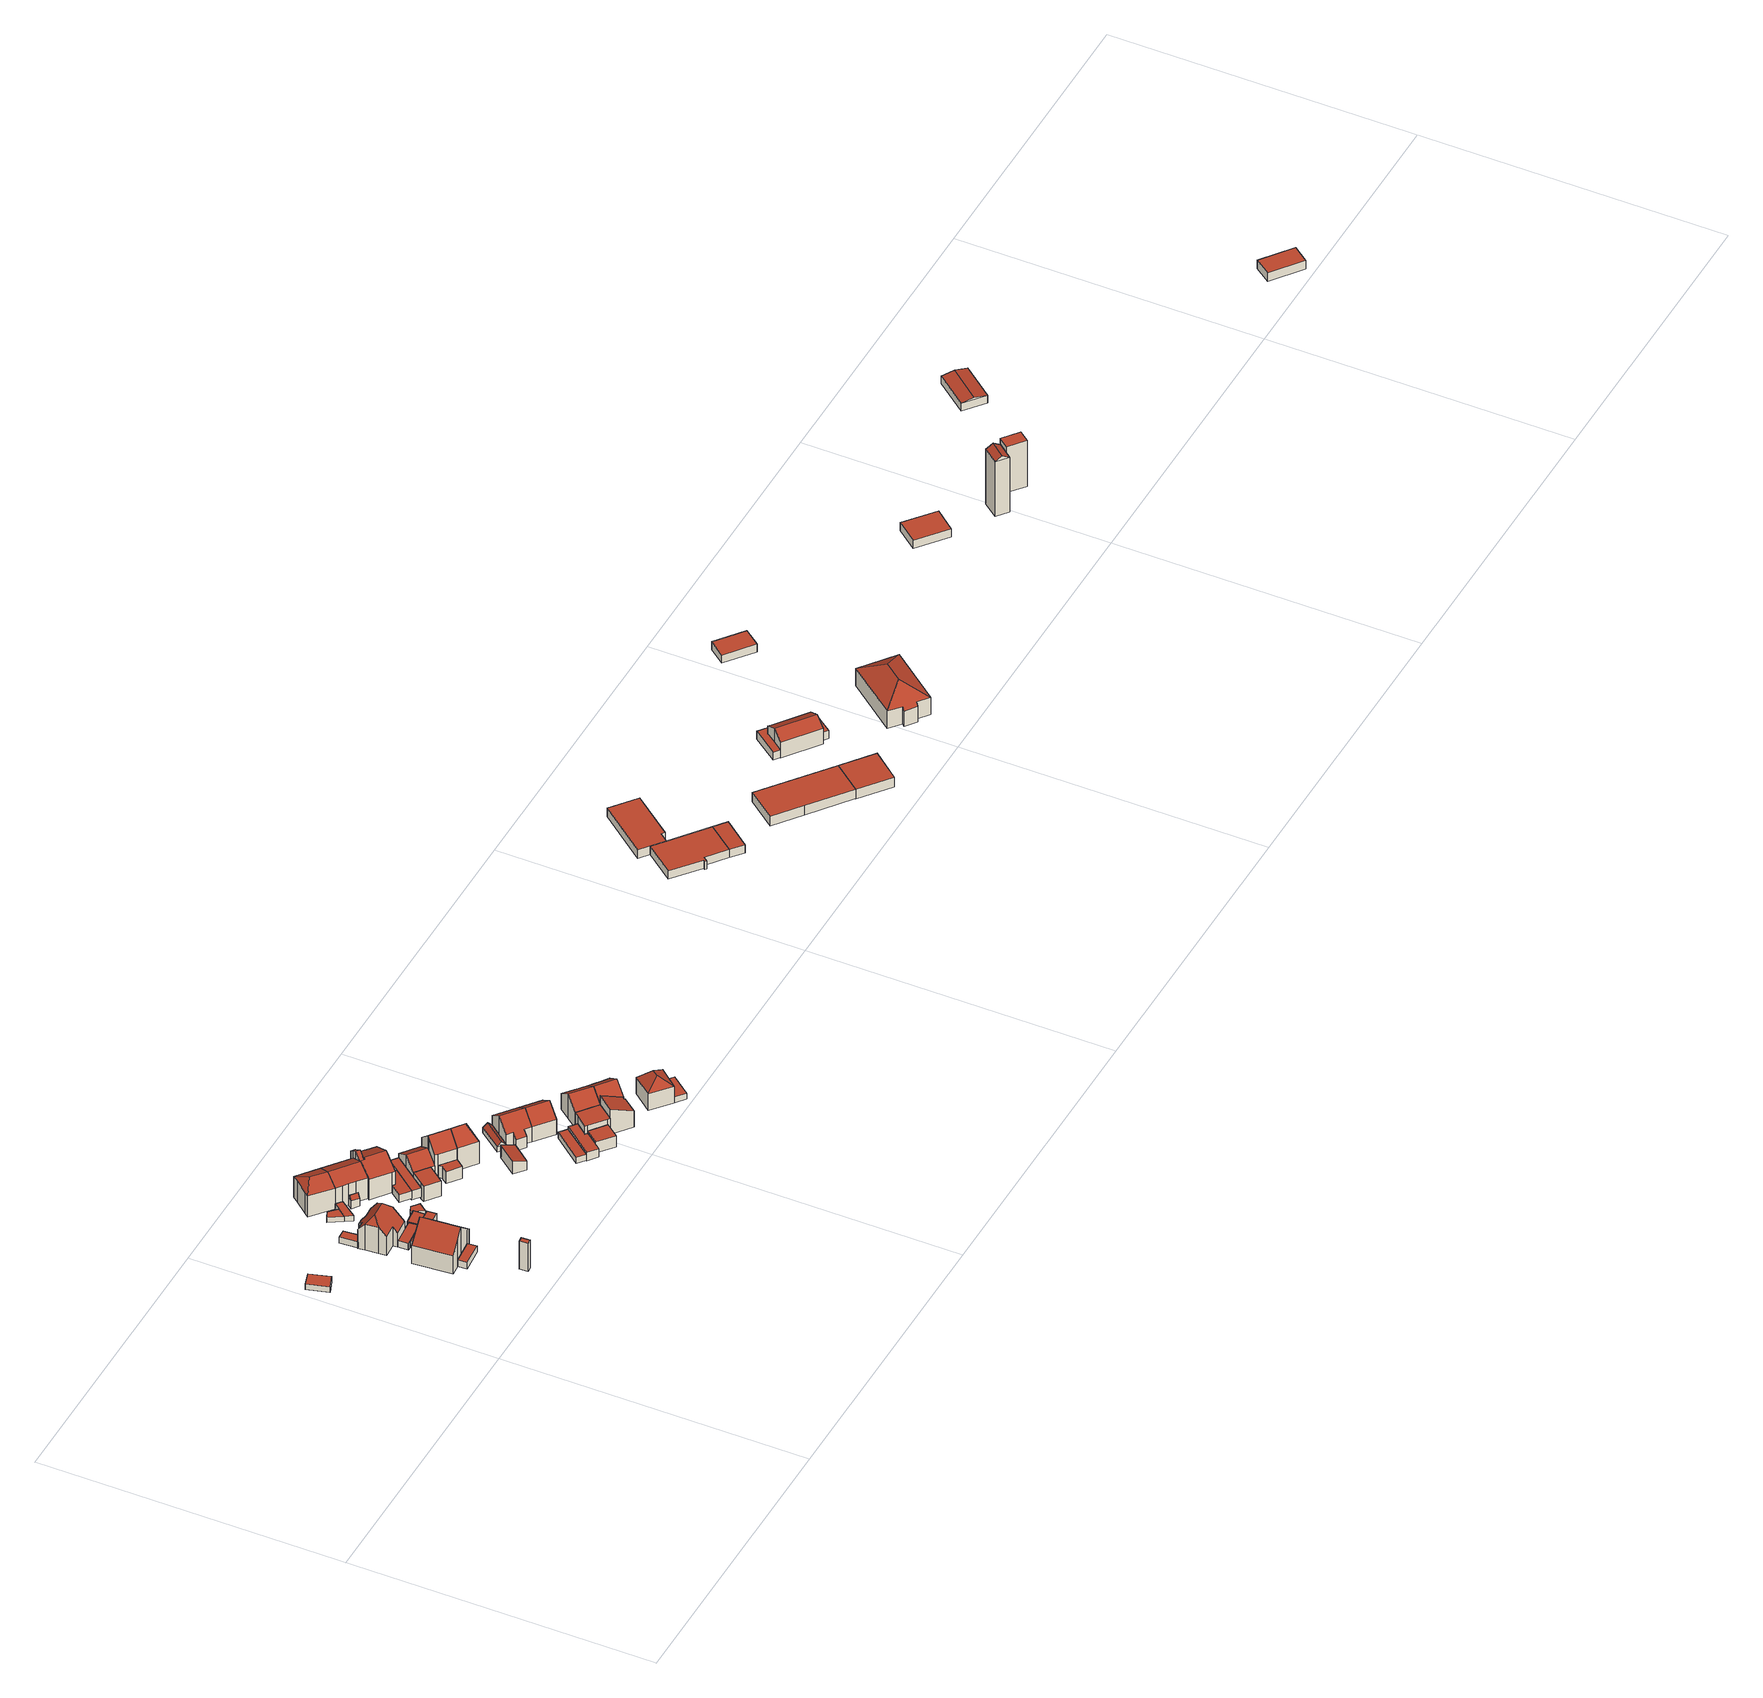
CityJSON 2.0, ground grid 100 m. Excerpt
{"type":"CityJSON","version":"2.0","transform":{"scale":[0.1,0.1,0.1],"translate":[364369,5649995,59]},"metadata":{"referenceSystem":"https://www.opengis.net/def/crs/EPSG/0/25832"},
"CityObjects":{
"building1":{"type":"Building","attributes":{"Geometrietyp2DReferenz":"3000","Gemeindeschluessel":"05315000","function":"51009_1611","roofType":"9999","measuredHeight":2.09},"geometry":[{"type":"Solid","lod":"2","boundaries":[[[[0,1,2,3]],[[1,4,5,2]],[[0,6,4,1]],[[3,7,6,0]],[[2,5,7,3]],[[4,6,7,5]]]],"semantics":{"surfaces":[{"type":"RoofSurface"},{"type":"WallSurface"},{"type":"GroundSurface"}],"values":[[0,1,1,1,1,2]]}}]},
"building2":{"type":"Building","attributes":{"Geometrietyp2DReferenz":"3000","Gemeindeschluessel":"05315000","function":"51009_1610","roofType":"1000","measuredHeight":10.65},"geometry":[{"type":"Solid","lod":"2","boundaries":[[[[8,9,10,11]],[[12,13,9,8]],[[14,15,13,12]],[[11,10,15,14]],[[12,8,11,14]],[[9,13,15,10]]]],"semantics":{"surfaces":[{"type":"WallSurface"},{"type":"RoofSurface"},{"type":"GroundSurface"}],"values":[[0,0,0,0,1,2]]}}]},
"building3":{"type":"Building","attributes":{"Geometrietyp2DReferenz":"3000","Gemeindeschluessel":"05315000","function":"31001_2463","roofType":"1000","measuredHeight":2.38,"storeysAboveGround":1},"address":[{"country":"Germany","locality":"Köln","thoroughfareNumber":"66","thoroughfareName":"Diepeschrather Str."}],"geometry":[{"type":"Solid","lod":"2","boundaries":[[[[16,17,18,19]],[[20,21,17,16]],[[22,23,21,20]],[[19,18,23,22]],[[20,16,19,22]],[[17,21,23,18]]]],"semantics":{"surfaces":[{"type":"WallSurface"},{"type":"RoofSurface"},{"type":"GroundSurface"}],"values":[[0,0,0,0,1,2]]}}]},
"building4":{"type":"Building","attributes":{"Geometrietyp2DReferenz":"3000","Gemeindeschluessel":"05315000","function":"31001_1010","roofType":"3100","measuredHeight":12.57,"storeysAboveGround":2},"address":[{"country":"Germany","locality":"Köln","thoroughfareNumber":"66","thoroughfareName":"Diepeschrather Str."}],"geometry":[{"type":"Solid","lod":"2","boundaries":[[[[24,23,25,26]],[[27,28,23,24]],[[29,30,28,27]],[[31,32,30,29]],[[33,34,32,31]],[[35,36,34,33]],[[37,18,36,35]],[[26,25,18,37]],[[29,27,24,26,31]],[[37,35,33,31,26]],[[23,28,30,32,34,36,18,25]]]],"semantics":{"surfaces":[{"type":"WallSurface"},{"type":"RoofSurface"},{"type":"GroundSurface"}],"values":[[0,0,0,0,0,0,0,0,1,1,2]]}}]},
"building5":{"type":"Building","attributes":{"Geometrietyp2DReferenz":"3000","Gemeindeschluessel":"05315000","function":"31001_2463","roofType":"1000","measuredHeight":2.31,"storeysAboveGround":1},"address":[{"country":"Germany","locality":"Köln","thoroughfareNumber":"68","thoroughfareName":"Diepeschrather Str."}],"geometry":[{"type":"Solid","lod":"2","boundaries":[[[[38,39,40,41]],[[42,43,39,38]],[[44,45,43,42]],[[41,40,45,44]],[[42,38,41,44]],[[39,43,45,40]]]],"semantics":{"surfaces":[{"type":"WallSurface"},{"type":"RoofSurface"},{"type":"GroundSurface"}],"values":[[0,0,0,0,1,2]]}}]},
"building6":{"type":"Building","attributes":{"Geometrietyp2DReferenz":"3000","Gemeindeschluessel":"05315000","function":"31001_1120","roofType":"3300","measuredHeight":12.28,"storeysAboveGround":2},"address":[{"country":"Germany","locality":"Köln","thoroughfareNumber":"68","thoroughfareName":"Diepeschrather Str."}],"geometry":[{"type":"Solid","lod":"2","boundaries":[[[[46,47,48,49]],[[50,51,47,46]],[[52,53,51,50]],[[54,55,53,52]],[[56,57,55,54]],[[58,59,57,56]],[[60,61,59,58]],[[62,63,61,60]],[[64,65,63,62]],[[66,67,65,64]],[[68,69,67,66]],[[70,43,69,68]],[[71,39,43,70]],[[72,73,39,71]],[[74,75,73,72]],[[76,77,75,74]],[[78,79,77,76]],[[80,81,79,78]],[[82,83,81,80]],[[49,48,83,82]],[[84,46,49,82,80,78,76,74,72,71,70,68,66,85]],[[66,64,85]],[[85,64,62,60,58,56,54,84]],[[54,52,50,46,84]],[[47,51,53,55,57,59,61,63,65,67,69,43,39,73,75,77,79,81,83,48]]]],"semantics":{"surfaces":[{"type":"WallSurface"},{"type":"RoofSurface"},{"type":"GroundSurface"}],"values":[[0,0,0,0,0,0,0,0,0,0,0,0,0,0,0,0,0,0,0,0,1,1,1,1,2]]}}]},
"building7":{"type":"Building","attributes":{"Geometrietyp2DReferenz":"3000","Gemeindeschluessel":"05315000","function":"51009_1611","roofType":"1000","measuredHeight":2.48},"geometry":[{"type":"Solid","lod":"2","boundaries":[[[[86,87,57,88]],[[89,90,87,86]],[[91,92,90,89]],[[93,94,92,91]],[[95,96,94,93]],[[97,59,96,95]],[[88,57,59,97]],[[95,93,91,89,86,88,97]],[[87,90,92,94,96,59,57]]]],"semantics":{"surfaces":[{"type":"WallSurface"},{"type":"RoofSurface"},{"type":"GroundSurface"}],"values":[[0,0,0,0,0,0,0,1,2]]}}]},
"building8":{"type":"Building","attributes":{"Geometrietyp2DReferenz":"3000","Gemeindeschluessel":"05315000","function":"51009_1611","roofType":"1000","measuredHeight":2.52},"geometry":[{"type":"Solid","lod":"2","boundaries":[[[[98,99,90,89]],[[100,101,99,98]],[[102,103,101,100]],[[91,92,103,102]],[[89,90,92,91]],[[102,100,98,89,91]],[[99,101,103,92,90]]]],"semantics":{"surfaces":[{"type":"WallSurface"},{"type":"RoofSurface"},{"type":"GroundSurface"}],"values":[[0,0,0,0,0,1,2]]}}]},
"building9":{"type":"Building","attributes":{"Geometrietyp2DReferenz":"3000","Gemeindeschluessel":"05315000","function":"31001_1110","roofType":"1000","measuredHeight":1.98},"address":[{"country":"Germany","locality":"Köln","thoroughfareNumber":"89","thoroughfareName":"Waltherstr."}],"geometry":[{"type":"Solid","lod":"2","boundaries":[[[[104,105,106,107]],[[108,109,105,104]],[[110,111,109,108]],[[107,106,111,110]],[[108,104,107,110]],[[105,109,111,106]]]],"semantics":{"surfaces":[{"type":"WallSurface"},{"type":"RoofSurface"},{"type":"GroundSurface"}],"values":[[0,0,0,0,1,2]]}}]},
"building10":{"type":"Building","attributes":{"Geometrietyp2DReferenz":"3000","Gemeindeschluessel":"05315000","function":"31001_2463","roofType":"1000","measuredHeight":2.69,"storeysAboveGround":1},"address":[{"country":"Germany","locality":"Köln","thoroughfareNumber":"68","thoroughfareName":"Diepeschrather Str."}],"geometry":[{"type":"Solid","lod":"2","boundaries":[[[[112,113,114,115]],[[116,90,113,112]],[[117,118,90,116]],[[115,114,118,117]],[[116,112,115,117]],[[113,90,118,114]]]],"semantics":{"surfaces":[{"type":"WallSurface"},{"type":"RoofSurface"},{"type":"GroundSurface"}],"values":[[0,0,0,0,1,2]]}}]},
"building11":{"type":"Building","attributes":{"Geometrietyp2DReferenz":"3000","Gemeindeschluessel":"05315000","function":"31001_2463","roofType":"1000","measuredHeight":2.69,"storeysAboveGround":1},"address":[{"country":"Germany","locality":"Köln","thoroughfareNumber":"66","thoroughfareName":"Diepeschrather Str."}],"geometry":[{"type":"Solid","lod":"2","boundaries":[[[[119,120,113,112]],[[121,122,120,119]],[[123,124,122,121]],[[116,90,124,123]],[[112,113,90,116]],[[123,121,119,112,116]],[[120,122,124,90,113]]]],"semantics":{"surfaces":[{"type":"WallSurface"},{"type":"RoofSurface"},{"type":"GroundSurface"}],"values":[[0,0,0,0,0,1,2]]}}]},
"building12":{"type":"Building","attributes":{"Geometrietyp2DReferenz":"3000","Gemeindeschluessel":"05315000","function":"31001_2000","roofType":"1000","measuredHeight":2.08},"address":[{"country":"Germany","locality":"Köln","thoroughfareNumber":"87","thoroughfareName":"Waltherstr."}],"geometry":[{"type":"Solid","lod":"2","boundaries":[[[[125,126,105,127]],[[128,129,126,125]],[[130,131,129,128]],[[132,109,131,130]],[[127,105,109,132]],[[130,128,125,127,132]],[[126,129,131,109,105]]]],"semantics":{"surfaces":[{"type":"WallSurface"},{"type":"RoofSurface"},{"type":"GroundSurface"}],"values":[[0,0,0,0,0,1,2]]}}]},
"building13":{"type":"Building","attributes":{"Geometrietyp2DReferenz":"3000","Gemeindeschluessel":"05315000","function":"31001_2000","roofType":"1000","measuredHeight":2.44},"address":[{"country":"Germany","locality":"Köln","thoroughfareNumber":"85","thoroughfareName":"Waltherstr."}],"geometry":[{"type":"Solid","lod":"2","boundaries":[[[[133,134,135,136]],[[137,138,134,133]],[[139,140,138,137]],[[141,142,140,139]],[[136,135,142,141]],[[139,137,133,136,141]],[[134,138,140,142,135]]]],"semantics":{"surfaces":[{"type":"WallSurface"},{"type":"RoofSurface"},{"type":"GroundSurface"}],"values":[[0,0,0,0,0,1,2]]}}]},
"building14":{"type":"Building","attributes":{"Geometrietyp2DReferenz":"3000","Gemeindeschluessel":"05315000","function":"31001_1010","roofType":"5000","measuredHeight":10.4,"storeysAboveGround":2},"address":[{"country":"Germany","locality":"Köln","thoroughfareNumber":"89","thoroughfareName":"Waltherstr."}],"geometry":[{"type":"Solid","lod":"2","boundaries":[[[[143,144,145,146]],[[147,148,144,143]],[[149,150,148,147]],[[151,152,150,149]],[[153,154,152,151]],[[155,126,154,153]],[[146,145,126,155]],[[153,151,149,156]],[[149,147,143,146,156]],[[146,155,153,156]],[[144,148,150,152,154,126,145]]]],"semantics":{"surfaces":[{"type":"WallSurface"},{"type":"RoofSurface"},{"type":"GroundSurface"}],"values":[[0,0,0,0,0,0,0,1,1,1,2]]}}]},
"building15":{"type":"Building","attributes":{"Gemeindeschluessel":"05315000","Geometrietyp2DReferenz":"3000","function":"31001_1010"},"address":[{"country":"Germany","locality":"Köln","thoroughfareNumber":"87","thoroughfareName":"Waltherstr."}],"children":["building15-1","building15-2"]},
"building15-1":{"type":"BuildingPart","attributes":{"roofType":"3100","measuredHeight":10.4,"storeysAboveGround":2},"parents":["building15"],"geometry":[{"type":"MultiSurface","lod":"2","boundaries":[[[157,158,159,160]],[[161,162,158,157]],[[163,129,164,165]],[[155,126,129,163]],[[153,154,126,155]],[[151,152,154,153]],[[166,167,152,151]],[[160,159,167,166]],[[155,163,165,161,157,160,153]],[[166,151,153,160]],[[158,162,164,129,126,154,152,167,159]],[[161,165,168,169]],[[164,162,169,168]]],"semantics":{"surfaces":[{"type":"WallSurface"},{"type":"RoofSurface"},{"type":"GroundSurface"},{"type":"ClosureSurface"}],"values":[0,0,0,0,0,0,0,0,1,1,2,0,3]}}]},
"building15-2":{"type":"BuildingPart","attributes":{"roofType":"3100","measuredHeight":4.58,"storeysAboveGround":2},"address":[{"country":"Germany","locality":"Köln","thoroughfareNumber":"87","thoroughfareName":"Waltherstr."}],"parents":["building15"],"geometry":[{"type":"Solid","lod":"2","boundaries":[[[[170,171,162,169]],[[172,173,171,170]],[[168,164,173,172]],[[169,174,170]],[[172,175,168]],[[168,175,174,169]],[[170,174,175,172]],[[162,171,173,164]],[[168,169,162,164]]]],"semantics":{"surfaces":[{"type":"WallSurface"},{"type":"RoofSurface"},{"type":"GroundSurface"},{"type":"ClosureSurface"}],"values":[[0,0,0,0,0,1,1,2,3]]}}]},
"building16":{"type":"Building","attributes":{"Geometrietyp2DReferenz":"3000","Gemeindeschluessel":"05315000","function":"31001_2000","roofType":"1000","measuredHeight":2.82,"storeysAboveGround":1},"address":[{"country":"Germany","locality":"Köln","thoroughfareNumber":"85","thoroughfareName":"Waltherstr."}],"geometry":[{"type":"Solid","lod":"2","boundaries":[[[[176,177,178,179]],[[180,181,177,176]],[[182,183,181,180]],[[184,185,183,182]],[[186,187,185,184]],[[179,178,187,186]],[[184,182,180,176,179,186]],[[177,181,183,185,187,178]]]],"semantics":{"surfaces":[{"type":"WallSurface"},{"type":"RoofSurface"},{"type":"GroundSurface"}],"values":[[0,0,0,0,0,0,1,2]]}}]},
"building17":{"type":"Building","attributes":{"Gemeindeschluessel":"05315000","Geometrietyp2DReferenz":"3000","function":"31001_1010"},"address":[{"country":"Germany","locality":"Köln","thoroughfareNumber":"85","thoroughfareName":"Waltherstr."}],"children":["building17-1","building17-2"]},
"building17-1":{"type":"BuildingPart","attributes":{"roofType":"3100","measuredHeight":10.96,"storeysAboveGround":2},"parents":["building17"],"geometry":[{"type":"MultiSurface","lod":"2","boundaries":[[[188,189,190,191]],[[192,193,189,188]],[[194,158,193,192]],[[195,159,158,194]],[[196,197,198,199]],[[200,201,197,196]],[[202,203,201,200]],[[204,205,203,202]],[[206,207,205,204]],[[208,209,207,206]],[[191,190,209,208]],[[210,195,194,192,188,191,208,206,211]],[[204,202,200,196,199,211,206]],[[189,193,158,159,212,213,198,197,201,203,205,207,209,190]],[[214,215,212,159]],[[195,210,216,217]],[[217,216,215,214]],[[210,211,218,216]],[[219,213,212,215]],[[218,219,215,216]],[[219,220,221,198,213]],[[211,222,218]],[[218,222,223,220,219]],[[223,199,221,220]]],"semantics":{"surfaces":[{"type":"WallSurface"},{"type":"RoofSurface"},{"type":"GroundSurface"},{"type":"ClosureSurface"}],"values":[0,0,0,0,0,0,0,0,0,0,0,1,1,2,0,0,3,0,0,3,0,0,3,3]}}]},
"building17-2":{"type":"BuildingPart","attributes":{"roofType":"3100","measuredHeight":11.44,"storeysAboveGround":2},"address":[{"country":"Germany","locality":"Köln","thoroughfareNumber":"85","thoroughfareName":"Waltherstr."}],"parents":["building17"],"geometry":[{"type":"MultiSurface","lod":"2","boundaries":[[[224,225,214,217]],[[226,227,225,224]],[[228,229,227,226]],[[230,221,229,228]],[[217,216,231,224]],[[230,228,226,224,231]],[[215,214,225,227,229,221,220]],[[231,222,223]],[[218,216,215,219]],[[223,222,218,219,220]],[[216,217,214,215]],[[231,223,199,230]],[[199,223,220,221]]],"semantics":{"surfaces":[{"type":"WallSurface"},{"type":"RoofSurface"},{"type":"GroundSurface"},{"type":"ClosureSurface"}],"values":[0,0,0,0,1,1,2,0,3,3,3,0,3]}}]},
"building18":{"type":"Building","attributes":{"Geometrietyp2DReferenz":"3000","Gemeindeschluessel":"05315000","function":"31001_2463","roofType":"1000","measuredHeight":3.34,"storeysAboveGround":1},"address":[{"country":"Germany","locality":"Köln","thoroughfareNumber":"83","thoroughfareName":"Waltherstr."}],"geometry":[{"type":"Solid","lod":"2","boundaries":[[[[232,233,234,182]],[[235,236,233,232]],[[237,238,236,235]],[[184,239,238,237]],[[182,234,239,184]],[[237,235,232,182,184]],[[233,236,238,239,234]]]],"semantics":{"surfaces":[{"type":"WallSurface"},{"type":"RoofSurface"},{"type":"GroundSurface"}],"values":[[0,0,0,0,0,1,2]]}}]},
"building19":{"type":"Building","attributes":{"Gemeindeschluessel":"05315000","Geometrietyp2DReferenz":"3000","function":"31001_1010"},"address":[{"country":"Germany","locality":"Köln","thoroughfareNumber":"83","thoroughfareName":"Waltherstr."}],"children":["building19-1","building19-2"]},
"building19-1":{"type":"BuildingPart","attributes":{"roofType":"3100","measuredHeight":8.82,"storeysAboveGround":1},"parents":["building19"],"geometry":[{"type":"Solid","lod":"2","boundaries":[[[[240,241,242,243]],[[244,245,246,247]],[[248,249,245,244]],[[250,251,249,248]],[[252,253,251,250]],[[254,255,253,252]],[[256,257,255,254]],[[243,242,257,256]],[[247,240,243,256,254,244]],[[252,250,248,244,254]],[[241,246,245,249,251,253,255,257,242]],[[240,247,246,241]]]],"semantics":{"surfaces":[{"type":"WallSurface"},{"type":"RoofSurface"},{"type":"GroundSurface"},{"type":"ClosureSurface"}],"values":[[0,0,0,0,0,0,0,0,1,1,2,3]]}}]},
"building19-2":{"type":"BuildingPart","attributes":{"roofType":"1000","measuredHeight":5.78,"storeysAboveGround":1},"parents":["building19"],"geometry":[{"type":"MultiSurface","lod":"2","boundaries":[[[258,259,260,261]],[[262,246,259,258]],[[263,264,241,265]],[[261,260,264,263]],[[265,262,258,261,263]],[[259,246,241,264,260]],[[262,265,240,247]],[[241,246,247,240]]],"semantics":{"surfaces":[{"type":"WallSurface"},{"type":"RoofSurface"},{"type":"GroundSurface"},{"type":"ClosureSurface"}],"values":[0,0,0,0,1,2,0,3]}}]},
"building20":{"type":"Building","attributes":{"Gemeindeschluessel":"05315000","Geometrietyp2DReferenz":"3000","function":"31001_1010"},"address":[{"country":"Germany","locality":"Köln","thoroughfareNumber":"81","thoroughfareName":"Waltherstr."}],"children":["building20-1","building20-2"]},
"building20-1":{"type":"BuildingPart","attributes":{"roofType":"3100","measuredHeight":12.65,"storeysAboveGround":2},"parents":["building20"],"geometry":[{"type":"MultiSurface","lod":"2","boundaries":[[[266,267,268,269]],[[270,271,267,266]],[[272,273,271,270]],[[274,275,273,272]],[[276,277,275,274]],[[278,279,277,276]],[[280,281,279,278]],[[270,266,269,280,278,272]],[[276,274,272,278]],[[267,271,273,275,277,279,281,268]],[[280,269,282,283]],[[268,281,283,282]]],"semantics":{"surfaces":[{"type":"WallSurface"},{"type":"RoofSurface"},{"type":"GroundSurface"},{"type":"ClosureSurface"}],"values":[0,0,0,0,0,0,0,1,1,2,0,3]}}]},
"building20-2":{"type":"BuildingPart","attributes":{"roofType":"1000","measuredHeight":4.55,"storeysAboveGround":2},"address":[{"country":"Germany","locality":"Köln","thoroughfareNumber":"81","thoroughfareName":"Waltherstr."}],"parents":["building20"],"geometry":[{"type":"Solid","lod":"2","boundaries":[[[[282,268,284,285]],[[286,287,281,283]],[[288,289,287,286]],[[285,284,289,288]],[[286,283,282,285,288]],[[268,281,287,289,284]],[[282,283,281,268]]]],"semantics":{"surfaces":[{"type":"WallSurface"},{"type":"RoofSurface"},{"type":"GroundSurface"},{"type":"ClosureSurface"}],"values":[[0,0,0,0,1,2,3]]}}]},
"building21":{"type":"Building","attributes":{"Geometrietyp2DReferenz":"3000","Gemeindeschluessel":"05315000","function":"31001_1010","roofType":"5000","measuredHeight":12.38,"storeysAboveGround":2},"address":[{"country":"Germany","locality":"Köln","thoroughfareNumber":"79","thoroughfareName":"Waltherstr."}],"geometry":[{"type":"Solid","lod":"2","boundaries":[[[[290,291,292,276]],[[293,294,291,290]],[[280,295,294,293]],[[276,292,295,280]],[[290,296,293]],[[280,278,276]],[[276,278,296,290]],[[293,296,278,280]],[[291,294,295,292]]]],"semantics":{"surfaces":[{"type":"WallSurface"},{"type":"RoofSurface"},{"type":"GroundSurface"}],"values":[[0,0,0,0,1,0,1,1,2]]}}]},
"building22":{"type":"Building","attributes":{"Geometrietyp2DReferenz":"3000","Gemeindeschluessel":"05315000","function":"31001_1110","roofType":"2100","measuredHeight":4.84,"storeysAboveGround":1},"address":[{"country":"Germany","locality":"Köln","thoroughfareNumber":"77","thoroughfareName":"Waltherstr."}],"geometry":[{"type":"Solid","lod":"2","boundaries":[[[[297,298,299,300]],[[301,302,298,297]],[[303,304,302,301]],[[300,299,304,303]],[[301,297,300,303]],[[298,302,304,299]]]],"semantics":{"surfaces":[{"type":"WallSurface"},{"type":"RoofSurface"},{"type":"GroundSurface"}],"values":[[0,0,0,0,1,2]]}}]},
"building23":{"type":"Building","attributes":{"Geometrietyp2DReferenz":"3000","Gemeindeschluessel":"05315000","function":"51009_1611","roofType":"3100","measuredHeight":3.31},"geometry":[{"type":"Solid","lod":"2","boundaries":[[[[305,306,307,308]],[[309,310,306,305]],[[311,312,310,309]],[[308,307,312,311]],[[305,313,309]],[[311,314,308]],[[308,314,313,305]],[[309,313,314,311]],[[306,310,312,307]]]],"semantics":{"surfaces":[{"type":"WallSurface"},{"type":"RoofSurface"},{"type":"GroundSurface"}],"values":[[0,0,0,0,0,0,1,1,2]]}}]},
"building24":{"type":"Building","attributes":{"Geometrietyp2DReferenz":"3000","Gemeindeschluessel":"05315000","function":"31001_2463","roofType":"1000","measuredHeight":2.31,"storeysAboveGround":1},"address":[{"country":"Germany","locality":"Köln","thoroughfareNumber":"75","thoroughfareName":"Waltherstr."}],"geometry":[{"type":"Solid","lod":"2","boundaries":[[[[315,316,317,318]],[[319,320,316,315]],[[321,322,320,319]],[[318,317,322,321]],[[319,315,318,321]],[[316,320,322,317]]]],"semantics":{"surfaces":[{"type":"WallSurface"},{"type":"RoofSurface"},{"type":"GroundSurface"}],"values":[[0,0,0,0,1,2]]}}]},
"building25":{"type":"Building","attributes":{"Geometrietyp2DReferenz":"3000","Gemeindeschluessel":"05315000","function":"31001_2463","roofType":"1000","measuredHeight":3.23,"storeysAboveGround":1},"address":[{"country":"Germany","locality":"Köln","thoroughfareNumber":"73","thoroughfareName":"Waltherstr."}],"geometry":[{"type":"Solid","lod":"2","boundaries":[[[[323,324,325,326]],[[327,328,324,323]],[[329,330,328,327]],[[331,332,330,329]],[[333,334,332,331]],[[335,336,334,333]],[[326,325,336,335]],[[333,331,329,327,323,326,335]],[[324,328,330,332,334,336,325]]]],"semantics":{"surfaces":[{"type":"WallSurface"},{"type":"RoofSurface"},{"type":"GroundSurface"}],"values":[[0,0,0,0,0,0,0,1,2]]}}]},
"building26":{"type":"Building","attributes":{"Geometrietyp2DReferenz":"3000","Gemeindeschluessel":"05315000","function":"31001_1010","roofType":"3100","measuredHeight":9.19,"storeysAboveGround":1},"address":[{"country":"Germany","locality":"Köln","thoroughfareNumber":"77","thoroughfareName":"Waltherstr."}],"geometry":[{"type":"Solid","lod":"2","boundaries":[[[[337,338,339,340]],[[341,306,338,337]],[[342,343,306,341]],[[344,307,343,342]],[[345,346,307,344]],[[347,348,346,345]],[[349,350,348,347]],[[351,352,350,349]],[[353,354,352,351]],[[340,339,354,353]],[[341,337,340,353,351,349,347,342]],[[345,344,342,347]],[[338,306,343,307,346,348,350,352,354,339]]]],"semantics":{"surfaces":[{"type":"WallSurface"},{"type":"RoofSurface"},{"type":"GroundSurface"}],"values":[[0,0,0,0,0,0,0,0,0,0,1,1,2]]}}]},
"building27":{"type":"Building","attributes":{"Geometrietyp2DReferenz":"3000","Gemeindeschluessel":"05315000","function":"51009_1610","roofType":"1000","measuredHeight":4.24},"geometry":[{"type":"Solid","lod":"2","boundaries":[[[[355,356,357,358]],[[359,360,356,355]],[[361,362,360,359]],[[358,357,362,361]],[[359,355,358,361]],[[356,360,362,357]]]],"semantics":{"surfaces":[{"type":"WallSurface"},{"type":"RoofSurface"},{"type":"GroundSurface"}],"values":[[0,0,0,0,1,2]]}}]},
"building28":{"type":"Building","attributes":{"Geometrietyp2DReferenz":"3000","Gemeindeschluessel":"05315000","function":"31001_1010","roofType":"3100","measuredHeight":9.2,"storeysAboveGround":1},"address":[{"country":"Germany","locality":"Köln","thoroughfareNumber":"75","thoroughfareName":"Waltherstr."}],"geometry":[{"type":"Solid","lod":"2","boundaries":[[[[363,364,346,345]],[[365,366,364,363]],[[349,350,366,365]],[[345,346,350,349]],[[363,367,365]],[[349,347,345]],[[345,347,367,363]],[[365,367,347,349]],[[364,366,350,346]]]],"semantics":{"surfaces":[{"type":"WallSurface"},{"type":"RoofSurface"},{"type":"GroundSurface"}],"values":[[0,0,0,0,0,0,1,1,2]]}}]},
"building29":{"type":"Building","attributes":{"Gemeindeschluessel":"05315000","Geometrietyp2DReferenz":"3000","function":"31001_1010"},"address":[{"country":"Germany","locality":"Köln","thoroughfareNumber":"73","thoroughfareName":"Waltherstr."}],"children":["building29-1","building29-2"]},
"building29-1":{"type":"BuildingPart","attributes":{"roofType":"3100","measuredHeight":9.28,"storeysAboveGround":2},"parents":["building29"],"geometry":[{"type":"Solid","lod":"2","boundaries":[[[[368,369,370,371]],[[372,373,369,368]],[[374,375,376,377]],[[378,379,375,374]],[[380,381,379,378]],[[382,383,381,380]],[[371,370,383,382]],[[377,372,368,374]],[[371,382,380,378,374,368]],[[369,373,376,375,379,381,383,370]],[[377,376,373,372]]]],"semantics":{"surfaces":[{"type":"WallSurface"},{"type":"RoofSurface"},{"type":"GroundSurface"},{"type":"ClosureSurface"}],"values":[[0,0,0,0,0,0,0,1,1,2,3]]}}]},
"building29-2":{"type":"BuildingPart","attributes":{"roofType":"1000","measuredHeight":6.14,"storeysAboveGround":2},"address":[{"country":"Germany","locality":"Köln","thoroughfareNumber":"73","thoroughfareName":"Waltherstr."}],"parents":["building29"],"geometry":[{"type":"MultiSurface","lod":"2","boundaries":[[[377,384,385,386]],[[387,388,389,372]],[[390,356,388,387]],[[391,357,356,390]],[[392,393,357,391]],[[386,385,393,392]],[[391,390,387,372,377,386,392]],[[384,389,388,356,357,393,385]],[[376,373,389,384]],[[373,376,377,372]]],"semantics":{"surfaces":[{"type":"WallSurface"},{"type":"RoofSurface"},{"type":"GroundSurface"},{"type":"ClosureSurface"}],"values":[0,0,0,0,0,0,1,2,0,3]}}]},
"building30":{"type":"Building","attributes":{"Geometrietyp2DReferenz":"3000","Gemeindeschluessel":"05315000","function":"31001_1010","roofType":"2100","measuredHeight":9.54,"storeysAboveGround":2},"address":[{"country":"Germany","locality":"Köln","thoroughfareNumber":"71","thoroughfareName":"Waltherstr."}],"geometry":[{"type":"Solid","lod":"2","boundaries":[[[[394,395,396,397]],[[398,399,395,394]],[[400,401,399,398]],[[402,403,401,400]],[[404,405,403,402]],[[397,396,405,404]],[[402,400,398,394,397,404]],[[395,399,401,403,405,396]]]],"semantics":{"surfaces":[{"type":"WallSurface"},{"type":"RoofSurface"},{"type":"GroundSurface"}],"values":[[0,0,0,0,0,0,1,2]]}}]},
"building31":{"type":"Building","attributes":{"Geometrietyp2DReferenz":"3000","Gemeindeschluessel":"05315000","function":"31001_1010","roofType":"3100","measuredHeight":9.23,"storeysAboveGround":2},"address":[{"country":"Germany","locality":"Köln","thoroughfareNumber":"71","thoroughfareName":"Waltherstr."}],"geometry":[{"type":"Solid","lod":"2","boundaries":[[[[406,407,408,409]],[[410,411,407,406]],[[372,373,411,410]],[[368,369,373,372]],[[371,370,369,368]],[[412,413,370,371]],[[414,415,413,412]],[[416,417,415,414]],[[409,408,417,416]],[[372,410,406,409,368]],[[416,414,412,371,368,409]],[[407,411,373,369,370,413,415,417,408]]]],"semantics":{"surfaces":[{"type":"WallSurface"},{"type":"RoofSurface"},{"type":"GroundSurface"}],"values":[[0,0,0,0,0,0,0,0,0,1,1,2]]}}]},
"building32":{"type":"Building","attributes":{"Geometrietyp2DReferenz":"3000","Gemeindeschluessel":"05315000","function":"31001_1010","roofType":"3200","measuredHeight":9.74,"storeysAboveGround":2},"address":[{"country":"Germany","locality":"Köln","thoroughfareNumber":"69","thoroughfareName":"Waltherstr."}],"geometry":[{"type":"Solid","lod":"2","boundaries":[[[[418,419,420,421]],[[422,423,419,418]],[[424,425,423,422]],[[421,420,425,424]],[[418,426,422]],[[424,427,421]],[[421,427,426,418]],[[422,426,427,424]],[[419,423,425,420]]]],"semantics":{"surfaces":[{"type":"WallSurface"},{"type":"RoofSurface"},{"type":"GroundSurface"}],"values":[[0,0,0,0,1,1,1,1,2]]}}]},
"building33":{"type":"Building","attributes":{"Geometrietyp2DReferenz":"3000","Gemeindeschluessel":"05315000","function":"31001_2463","roofType":"1000","measuredHeight":2.21,"storeysAboveGround":1},"address":[{"country":"Germany","locality":"Köln","thoroughfareNumber":"69","thoroughfareName":"Waltherstr."}],"geometry":[{"type":"Solid","lod":"2","boundaries":[[[[428,429,420,430]],[[431,432,429,428]],[[433,419,432,431]],[[430,420,419,433]],[[431,428,430,433]],[[429,432,419,420]]]],"semantics":{"surfaces":[{"type":"WallSurface"},{"type":"RoofSurface"},{"type":"GroundSurface"}],"values":[[0,0,0,0,1,2]]}}]},
"building34":{"type":"Building","attributes":{"Geometrietyp2DReferenz":"3000","Gemeindeschluessel":"05315000","function":"31001_2010","roofType":"1000","measuredHeight":3.09,"storeysAboveGround":1},"address":[{"country":"Germany","locality":"Köln","thoroughfareNumber":"80","thoroughfareName":"Waltherstr."}],"geometry":[{"type":"Solid","lod":"2","boundaries":[[[[434,435,436,437]],[[438,439,435,434]],[[440,441,439,438]],[[442,443,441,440]],[[444,445,443,442]],[[446,447,445,444]],[[448,449,447,446]],[[450,451,449,448]],[[452,453,451,450]],[[437,436,453,452]],[[450,448,446,444,442,440,438,434,437,452]],[[435,439,441,443,445,447,449,451,453,436]]]],"semantics":{"surfaces":[{"type":"WallSurface"},{"type":"RoofSurface"},{"type":"GroundSurface"}],"values":[[0,0,0,0,0,0,0,0,0,0,1,2]]}}]},
"building35":{"type":"Building","attributes":{"Geometrietyp2DReferenz":"3000","Gemeindeschluessel":"05315000","function":"31001_2000","roofType":"1000","measuredHeight":3.04},"address":[{"country":"Germany","locality":"Köln","thoroughfareNumber":"80","thoroughfareName":"Waltherstr."}],"geometry":[{"type":"Solid","lod":"2","boundaries":[[[[454,455,441,440]],[[456,457,455,454]],[[442,443,457,456]],[[440,441,443,442]],[[456,454,440,442]],[[455,457,443,441]]]],"semantics":{"surfaces":[{"type":"WallSurface"},{"type":"RoofSurface"},{"type":"GroundSurface"}],"values":[[0,0,0,0,1,2]]}}]},
"building36":{"type":"Building","attributes":{"Geometrietyp2DReferenz":"3000","Gemeindeschluessel":"05315000","function":"31001_2010","roofType":"1000","measuredHeight":3.28,"storeysAboveGround":1},"address":[{"country":"Germany","locality":"Köln","thoroughfareNumber":"80","thoroughfareName":"Waltherstr."}],"geometry":[{"type":"Solid","lod":"2","boundaries":[[[[458,459,460,461]],[[462,463,459,458]],[[464,465,463,462]],[[466,467,465,464]],[[468,469,467,466]],[[470,471,469,468]],[[472,473,471,470]],[[461,460,473,472]],[[470,468,466,464,462,458,461,472]],[[459,463,465,467,469,471,473,460]]]],"semantics":{"surfaces":[{"type":"WallSurface"},{"type":"RoofSurface"},{"type":"GroundSurface"}],"values":[[0,0,0,0,0,0,0,0,1,2]]}}]},
"building37":{"type":"Building","attributes":{"Geometrietyp2DReferenz":"3000","Gemeindeschluessel":"05315000","function":"31001_2010","roofType":"1000","measuredHeight":3.58,"storeysAboveGround":1},"address":[{"country":"Germany","locality":"Köln","thoroughfareNumber":"80","thoroughfareName":"Waltherstr."}],"geometry":[{"type":"Solid","lod":"2","boundaries":[[[[474,475,476,477]],[[478,479,475,474]],[[480,481,479,478]],[[482,483,481,480]],[[477,476,483,482]],[[480,478,474,477,482]],[[475,479,481,483,476]]]],"semantics":{"surfaces":[{"type":"WallSurface"},{"type":"RoofSurface"},{"type":"GroundSurface"}],"values":[[0,0,0,0,0,1,2]]}}]},
"building38":{"type":"Building","attributes":{"Geometrietyp2DReferenz":"3000","Gemeindeschluessel":"05315000","function":"31001_2010","roofType":"1000","measuredHeight":3.7,"storeysAboveGround":1},"address":[{"country":"Germany","locality":"Köln","thoroughfareNumber":"80","thoroughfareName":"Waltherstr."}],"geometry":[{"type":"Solid","lod":"2","boundaries":[[[[484,485,486,474]],[[487,488,485,484]],[[478,489,488,487]],[[474,486,489,478]],[[487,484,474,478]],[[485,488,489,486]]]],"semantics":{"surfaces":[{"type":"WallSurface"},{"type":"RoofSurface"},{"type":"GroundSurface"}],"values":[[0,0,0,0,1,2]]}}]},
"building39":{"type":"Building","attributes":{"Gemeindeschluessel":"05315000","Geometrietyp2DReferenz":"3000","function":"31001_2020"},"address":[{"country":"Germany","locality":"Köln","thoroughfareNumber":"80","thoroughfareName":"Waltherstr."}],"children":["building39-1","building39-2"]},
"building39-1":{"type":"BuildingPart","attributes":{"roofType":"3100","measuredHeight":8.16,"storeysAboveGround":1},"parents":["building39"],"geometry":[{"type":"MultiSurface","lod":"2","boundaries":[[[490,491,492,493]],[[494,495,491,490]],[[496,497,495,494]],[[498,499,497,496]],[[498,496,494,500]],[[490,493,501,500,494]],[[502,503,492,491,495,497,499]],[[498,500,504,505]],[[506,502,499,507]],[[504,506,507,505]],[[506,508,503,502]],[[500,501,509,504]],[[504,509,508,506]],[[508,510,492,503]],[[501,493,511,509]],[[509,511,510,508]]],"semantics":{"surfaces":[{"type":"WallSurface"},{"type":"RoofSurface"},{"type":"GroundSurface"},{"type":"ClosureSurface"}],"values":[0,0,0,0,1,1,2,0,0,3,0,0,3,0,0,3]}}]},
"building39-2":{"type":"BuildingPart","attributes":{"roofType":"1000","measuredHeight":2.92,"storeysAboveGround":1},"address":[{"country":"Germany","locality":"Köln","thoroughfareNumber":"80","thoroughfareName":"Waltherstr."}],"parents":["building39"],"geometry":[{"type":"MultiSurface","lod":"2","boundaries":[[[512,513,514,515]],[[511,510,513,512]],[[516,517,507,505]],[[515,514,517,516]],[[505,509,511,512,515,516]],[[513,510,508,507,517,514]],[[511,509,508,510]],[[504,505,507,506]],[[509,504,506,508]]],"semantics":{"surfaces":[{"type":"WallSurface"},{"type":"RoofSurface"},{"type":"GroundSurface"},{"type":"ClosureSurface"}],"values":[0,0,0,0,1,2,3,3,3]}}]},
"building40":{"type":"Building","attributes":{"Geometrietyp2DReferenz":"3000","Gemeindeschluessel":"05315000","function":"51009_1610","roofType":"1000","measuredHeight":3.02},"geometry":[{"type":"Solid","lod":"2","boundaries":[[[[518,519,520,521]],[[522,523,519,518]],[[524,525,523,522]],[[526,527,525,524]],[[528,529,527,526]],[[521,520,529,528]],[[526,524,522,518,521,528]],[[519,523,525,527,529,520]]]],"semantics":{"surfaces":[{"type":"WallSurface"},{"type":"RoofSurface"},{"type":"GroundSurface"}],"values":[[0,0,0,0,0,0,1,2]]}}]},
"building41":{"type":"Building","attributes":{"Geometrietyp2DReferenz":"3000","Gemeindeschluessel":"05315000","function":"31001_2020","roofType":"3200","measuredHeight":10.91,"storeysAboveGround":1},"address":[{"country":"Germany","locality":"Köln","thoroughfareNumber":"80","thoroughfareName":"Waltherstr."}],"geometry":[{"type":"Solid","lod":"2","boundaries":[[[[530,531,532,533]],[[534,535,531,530]],[[536,537,535,534]],[[538,539,537,536]],[[540,541,539,538]],[[542,543,541,540]],[[544,545,543,542]],[[533,532,545,544]],[[546,544,542,547]],[[542,540,547]],[[547,540,538,546]],[[538,536,534,530,533,544,546]],[[531,535,537,539,541,543,545,532]]]],"semantics":{"surfaces":[{"type":"WallSurface"},{"type":"RoofSurface"},{"type":"GroundSurface"}],"values":[[0,0,0,0,0,0,0,0,1,1,1,1,2]]}}]},
"building42":{"type":"Building","attributes":{"Geometrietyp2DReferenz":"3000","Gemeindeschluessel":"05315000","function":"31001_2000","roofType":"1000","measuredHeight":3,"storeysAboveGround":1},"address":[{"country":"Germany","locality":"Köln","thoroughfareNumber":"80","thoroughfareName":"Waltherstr."}],"geometry":[{"type":"Solid","lod":"2","boundaries":[[[[548,549,550,551]],[[552,553,549,548]],[[554,555,553,552]],[[551,550,555,554]],[[552,548,551,554]],[[549,553,555,550]]]],"semantics":{"surfaces":[{"type":"WallSurface"},{"type":"RoofSurface"},{"type":"GroundSurface"}],"values":[[0,0,0,0,1,2]]}}]},
"building43":{"type":"Building","attributes":{"Geometrietyp2DReferenz":"3000","Gemeindeschluessel":"05315000","function":"31001_2000","roofType":"1000","measuredHeight":3.1},"address":[{"country":"Germany","locality":"Köln","thoroughfareNumber":"80","thoroughfareName":"Waltherstr."}],"geometry":[{"type":"Solid","lod":"2","boundaries":[[[[556,557,558,559]],[[560,561,557,556]],[[562,563,561,560]],[[559,558,563,562]],[[560,556,559,562]],[[557,561,563,558]]]],"semantics":{"surfaces":[{"type":"WallSurface"},{"type":"RoofSurface"},{"type":"GroundSurface"}],"values":[[0,0,0,0,1,2]]}}]},
"building44":{"type":"Building","attributes":{"Geometrietyp2DReferenz":"3000","Gemeindeschluessel":"05315000","function":"31001_2000","roofType":"3100","measuredHeight":22.38},"address":[{"country":"Germany","locality":"Köln","thoroughfareNumber":"80","thoroughfareName":"Waltherstr."}],"geometry":[{"type":"Solid","lod":"2","boundaries":[[[[564,565,566,567]],[[568,569,565,564]],[[570,571,569,568]],[[567,566,571,570]],[[564,572,568]],[[570,573,567]],[[567,573,572,564]],[[568,572,573,570]],[[565,569,571,566]]]],"semantics":{"surfaces":[{"type":"WallSurface"},{"type":"RoofSurface"},{"type":"GroundSurface"}],"values":[[0,0,0,0,0,0,1,1,2]]}}]},
"building45":{"type":"Building","attributes":{"Geometrietyp2DReferenz":"3000","Gemeindeschluessel":"05315000","function":"31001_2000","roofType":"9999","measuredHeight":17.49},"address":[{"country":"Germany","locality":"Köln","thoroughfareNumber":"80","thoroughfareName":"Waltherstr."}],"geometry":[{"type":"Solid","lod":"2","boundaries":[[[[574,575,576,577]],[[575,578,579,576]],[[574,580,578,575]],[[577,581,580,574]],[[576,579,581,577]],[[578,580,581,579]]]],"semantics":{"surfaces":[{"type":"RoofSurface"},{"type":"WallSurface"},{"type":"GroundSurface"}],"values":[[0,1,1,1,1,2]]}}]},
"building46":{"type":"Building","attributes":{"Geometrietyp2DReferenz":"3000","Gemeindeschluessel":"05315000","function":"31001_2000","roofType":"3100","measuredHeight":3.66},"address":[{"country":"Germany","locality":"Köln","thoroughfareNumber":"80","thoroughfareName":"Waltherstr."}],"geometry":[{"type":"Solid","lod":"2","boundaries":[[[[582,583,584,585]],[[586,587,583,582]],[[588,589,587,586]],[[585,584,589,588]],[[582,590,586]],[[588,591,585]],[[585,591,590,582]],[[586,590,591,588]],[[583,587,589,584]]]],"semantics":{"surfaces":[{"type":"WallSurface"},{"type":"RoofSurface"},{"type":"GroundSurface"}],"values":[[0,0,0,0,0,0,1,1,2]]}}]},
"building47":{"type":"Building","attributes":{"Geometrietyp2DReferenz":"3000","Gemeindeschluessel":"05315000","function":"31001_2111","roofType":"1000","measuredHeight":3.19,"storeysAboveGround":1},"address":[{"country":"Germany","locality":"Köln","thoroughfareNumber":"78a","thoroughfareName":"Waltherstr."}],"geometry":[{"type":"Solid","lod":"2","boundaries":[[[[592,593,594,595]],[[596,597,593,592]],[[598,599,597,596]],[[595,594,599,598]],[[596,592,595,598]],[[593,597,599,594]]]],"semantics":{"surfaces":[{"type":"WallSurface"},{"type":"RoofSurface"},{"type":"GroundSurface"}],"values":[[0,0,0,0,1,2]]}}]}
},
"vertices":[
[30,556,40],[72,573,40],[52,640,40],[9,627,40],[72,573,19],[52,640,19],[30,556,19],[9,627,19],
[382,87,125],[382,87,18],[380,114,18],[380,114,125],[366,86,125],[366,86,18],[364,113,125],[364,113,18],
[379,256,40],[379,256,16],[376,286,16],[376,286,40],[300,249,40],[300,249,16],[298,279,40],[298,279,16],
[298,279,117],[325,282,16],[325,282,142],[262,276,84],[262,276,16],[251,404,84],[251,404,16],[315,409,142],[315,409,16],[378,414,84],[378,414,16],[389,287,84],[389,287,16],[376,286,95],
[271,574,41],[271,574,18],[266,632,18],[266,632,41],[241,571,41],[241,571,18],[236,630,41],[236,630,18],
[348,562,110],[348,562,18],[348,564,18],[348,564,108],[350,537,109],[350,537,18],[345,531,115],[345,531,18],[347,512,115],[347,512,18],[350,475,71],[350,475,18],[295,470,71],[295,470,18],[294,486,89],[294,486,18],[248,483,89],[248,483,18],[246,507,117],[246,507,18],[242,548,117],[242,548,18],[240,571,89],[240,571,18],[241,571,89],[271,574,89],[273,574,89],[273,574,18],[280,588,74],[280,588,18],[297,589,74],[297,589,18],[306,577,89],[306,577,18],[341,579,89],[341,579,18],[342,569,102],[342,569,18],[321,533,141],[265,529,141],
[380,477,43],[380,477,18],[350,475,43],[384,445,43],[384,445,18],[310,437,43],[310,437,18],[298,436,43],[298,436,18],[298,438,43],[298,438,18],[295,470,43],
[387,415,43],[387,415,18],[378,414,43],[378,414,18],[313,409,43],[313,409,18],
[350,687,38],[350,687,19],[324,712,19],[324,712,38],[327,658,38],[327,658,19],[301,701,38],[301,701,19],
[433,450,45],[433,450,18],[432,487,18],[432,487,45],[384,445,45],[380,481,45],[380,481,18],
[447,451,45],[447,451,18],[450,421,45],[450,421,18],[387,414,45],[387,414,18],
[365,706,39],[365,706,19],[350,687,39],[384,691,39],[384,691,19],[342,635,39],[342,635,19],[327,658,39],
[471,485,42],[471,485,17],[447,504,17],[447,504,42],[450,458,42],[450,458,17],[432,487,42],[432,487,17],[427,495,42],[427,495,17],
[309,774,98],[309,774,19],[299,761,19],[299,761,98],[343,816,98],[343,816,19],[359,836,98],[359,836,19],[426,783,98],[426,783,19],[395,744,123],[395,744,19],[365,706,98],[350,782,123],
[448,641,98],[448,641,19],[478,680,19],[478,680,123],[419,664,98],[419,664,19],[384,691,98],[398,680,19],[398,680,98],[508,718,98],[508,718,19],[398,680,48],[419,664,48],
[407,648,48],[407,648,19],[386,665,48],[386,665,19],[413,656,64],[392,672,64],
[510,584,47],[510,584,18],[502,590,18],[502,590,47],[544,627,47],[544,627,18],[568,608,47],[568,608,18],[505,528,47],[505,528,18],[473,553,47],[473,553,18],
[502,590,96],[502,590,19],[510,584,19],[510,584,96],[444,636,96],[444,636,19],[448,641,100],[478,680,125],[538,724,93],[538,724,19],[531,723,19],[531,723,96],[559,707,93],[559,707,19],[560,700,96],[560,700,19],[585,680,96],[585,680,19],[548,632,128],[548,632,19],[544,627,125],[544,627,19],[489,671,125],[493,675,128],[489,671,19],[493,675,19],[478,680,20],[489,671,20],[489,671,110],[478,680,110],[493,675,114],[493,675,20],[510,697,20],[531,723,20],[500,684,122],[510,697,114],
[499,706,134],[499,706,20],[508,718,123],[508,718,20],[519,732,110],[519,732,20],[531,723,110],[510,697,134],
[597,645,47],[597,645,13],[568,608,13],[620,627,47],[620,627,13],[528,509,47],[528,509,13],[505,528,13],
[606,517,63],[606,517,6],[617,509,6],[617,509,63],[591,589,94],[591,589,6],[561,552,6],[561,552,63],[620,627,63],[620,627,6],[675,584,63],[675,584,6],[670,577,69],[670,577,6],[646,546,94],[646,546,6],[642,541,90],[642,541,6],
[528,509,64],[528,509,6],[520,498,6],[520,498,64],[561,552,64],[564,463,64],[564,463,6],[606,517,64],
[617,509,104],[617,509,17],[624,503,17],[624,503,104],[642,541,142],[642,541,17],[643,543,144],[643,543,17],[670,577,104],[670,577,17],[725,533,104],[725,533,17],[699,499,144],[699,499,17],[672,465,104],[672,465,17],[624,503,62],[672,465,62],
[625,489,17],[625,489,62],[650,437,62],[650,437,17],[609,469,62],[609,469,17],
[781,489,104],[781,489,20],[725,533,20],[728,421,104],[728,421,20],[672,465,20],[737,469,144],
[815,349,51],[815,349,18],[780,377,18],[780,377,67],[765,286,51],[765,286,18],[730,314,67],[730,314,18],
[818,379,38],[818,379,19],[877,453,19],[877,453,38],[796,397,38],[796,397,19],[855,472,38],[855,472,19],[807,388,52],[866,462,52],
[953,247,42],[953,247,19],[929,266,19],[929,266,42],[877,150,42],[877,150,19],[853,170,42],[853,170,19],
[980,229,49],[980,229,17],[956,247,17],[956,247,49],[948,190,49],[948,190,17],[955,184,49],[955,184,17],[921,141,49],[921,141,17],[908,125,49],[908,125,17],[878,149,49],[878,149,17],
[836,365,75],[836,365,19],[825,350,19],[825,350,61],[818,379,75],[847,416,111],[847,416,19],[877,453,75],[941,401,75],[941,401,19],[911,364,111],[911,364,19],[881,327,75],[881,327,19],[862,343,75],[862,343,19],[851,329,61],[851,329,19],
[1006,144,58],[1006,144,16],[955,184,16],[955,184,58],[972,100,58],[972,100,16],[921,141,58],[921,141,16],
[1001,352,75],[1001,352,19],[942,278,75],[942,278,19],[972,315,111],
[1082,228,112],[1082,228,19],[1111,264,19],[1111,264,78],[1054,193,78],[1054,193,19],[1020,279,112],[1020,279,19],[991,242,19],[991,242,78],[1048,315,78],[1048,315,19],[1082,288,77],[1082,288,19],[1082,287,78],[1082,287,19],
[991,242,16],[980,229,16],[980,229,78],[1012,139,78],[1012,139,16],[1054,193,16],[1006,144,78],[955,184,78],[948,190,78],[948,190,16],
[1071,92,79],[1071,92,17],[1107,138,17],[1107,138,79],[1012,139,113],[1012,139,17],[1054,193,113],[1054,193,17],[1110,148,80],[1110,148,17],[1104,140,80],[1104,140,17],
[1113,146,78],[1113,146,19],[1142,182,19],[1142,182,112],[1110,148,78],[1110,148,19],[1136,244,78],[1136,244,19],[1136,245,77],[1136,245,19],[1171,219,78],[1171,219,19],
[1216,34,82],[1216,34,19],[1268,97,19],[1268,97,82],[1152,87,82],[1152,87,19],[1204,150,82],[1204,150,19],[1202,82,116],[1218,102,116],
[1297,73,41],[1297,73,19],[1268,97,41],[1247,9,41],[1247,9,19],[1216,34,41],
[2173,578,48],[2173,578,17],[2168,581,17],[2168,581,48],[2209,549,48],[2209,549,17],[2325,458,48],[2325,458,17],[2256,369,48],[2256,369,17],[2193,419,48],[2193,419,17],[2183,406,48],[2183,406,17],[2178,410,48],[2178,410,17],[2181,414,48],[2181,414,17],[2093,486,48],[2093,486,17],
[2365,427,48],[2365,427,17],[2295,338,48],[2295,338,17],
[2345,702,49],[2345,702,16],[2264,766,16],[2264,766,49],[2240,568,49],[2240,568,16],[2230,576,49],[2230,576,16],[2209,549,49],[2209,549,16],[2173,578,49],[2173,578,16],[2168,581,49],[2168,581,16],[2137,606,49],[2137,606,16],
[2722,249,53],[2722,249,17],[2506,419,17],[2506,419,53],[2650,157,53],[2650,157,17],[2521,258,53],[2521,258,17],[2434,326,53],[2434,326,17],
[2820,172,53],[2820,172,16],[2722,249,16],[2747,80,53],[2747,80,16],[2650,157,16],
[2873,411,77],[2873,411,18],[2773,487,18],[2773,487,77],[2849,379,99],[2849,379,18],[2824,347,77],[2824,347,18],[2714,430,77],[2714,430,18],[2739,462,99],[2763,495,77],[2739,462,18],[2763,495,18],[2739,462,48],[2714,430,48],[2739,462,19],[2714,430,19],[2763,495,19],[2763,495,48],[2773,487,19],[2773,487,48],
[2788,507,48],[2788,507,19],[2758,529,19],[2758,529,48],[2695,445,48],[2695,445,19],
[2905,412,47],[2905,412,17],[2802,490,17],[2802,490,47],[2854,344,47],[2854,344,17],[2834,359,47],[2834,359,17],[2873,411,47],[2873,411,17],[2790,475,47],[2790,475,17],
[3049,154,59],[3049,154,1],[3058,162,1],[3058,162,67],[3014,180,58],[3014,180,1],[3021,189,66],[3021,189,1],[2984,220,67],[2984,220,1],[3113,385,67],[3113,385,1],[3223,299,67],[3223,299,1],[3094,134,67],[3094,134,1],[3081,230,111],[3126,289,111],
[3141,749,50],[3141,749,20],[3052,818,20],[3052,818,50],[3100,696,50],[3100,696,20],[3011,765,50],[3011,765,20],
[3863,488,45],[3863,488,14],[3768,565,14],[3768,565,45],[3808,420,45],[3808,420,14],[3713,496,45],[3713,496,14],
[3975,314,228],[3975,314,19],[4014,363,19],[4014,363,228],[3939,343,228],[3939,343,19],[3978,392,228],[3978,392,19],[3957,329,243],[3996,378,243],
[4099,319,194],[4125,352,194],[4074,393,194],[4048,360,194],[4125,352,19],[4074,393,19],[4099,319,19],[4048,360,19],
[4376,583,50],[4376,583,21],[4459,688,21],[4459,688,50],[4310,635,50],[4310,635,21],[4393,741,50],[4393,741,21],[4343,609,58],[4426,714,58],
[5352,73,51],[5352,73,19],[5253,147,19],[5253,147,51],[5313,21,51],[5313,21,19],[5214,95,51],[5214,95,19]
]}
